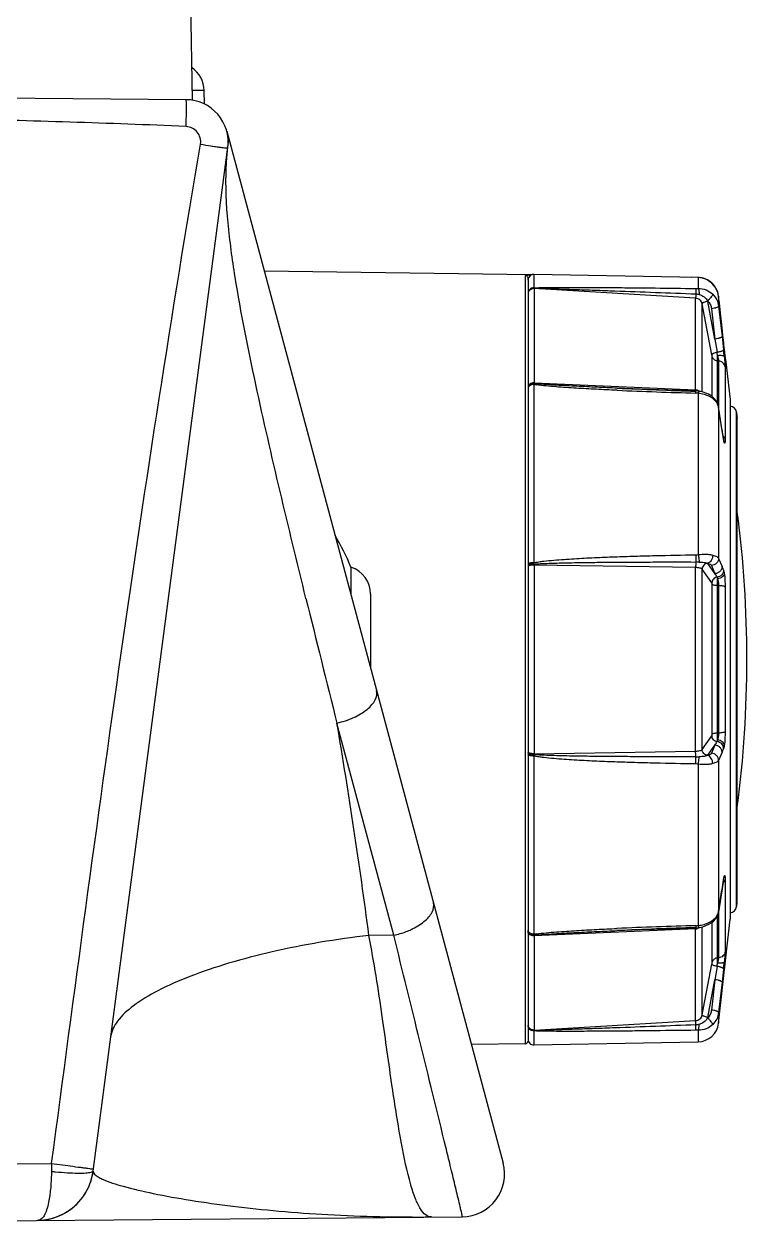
# Model space of a CAD drawing. Header units: millimetres. Extents: x -1538 to 3410, y -1646 to 2016.
# Drawn here: x 2015.2 to 2066.2, y -228.5 to -143.7 of the extents above; entities that cross this region are included whole.
import ezdxf

# ---------------------------------------------------------------- set-up
doc = ezdxf.new("R2010")
doc.units = ezdxf.units.MM
doc.header["$LTSCALE"] = 23.1
doc.layers.get('0').update_dxf_attribs({"linetype": 'CONTINUOUS'})

msp = doc.modelspace()

# ---------------------------------------------------------------- linework, layer by layer
at = {"linetype": 'Continuous'}
for p, q in [((2026.948, -142.163), (2027.069, -149.072)), ((2027.907, -148.375), (2027.07, -148.364)), ((2027.924, -149.333), (2027.907, -148.375)), ((2026.627, -149.015), (1961.134, -148.443)), ((2029.499, -151.238), (2048.975, -223.926)), ((2020.086, -224.486), (2029.653, -151.815)), ((2050.961, -161.366), (2032.138, -161.09)), ((2050.536, -161.399), (2050.537, -215.527)), ((2050.734, -161.599), (2050.734, -215.327)), ((2062.727, -161.544), (2051.142, -161.321)), ((2062.727, -161.543), (2051.142, -161.321)), ((2051.142, -161.321), (2051.142, -162.267)), ((2051.142, -161.321), (2051.142, -161.321)), ((2062.262, -161.532), (2061.687, -161.523)), ((2062.263, -161.534), (2062.262, -161.532)), ((2062.996, -161.573), (2062.727, -161.543)), ((2062.727, -161.544), (2062.727, -161.543)), ((2062.727, -161.544), (2062.727, -162.314)), ((2063.176, -161.637), (2062.989, -161.573)), ((2063.368, -161.705), (2062.996, -161.573)), ((2063.693, -161.931), (2063.368, -161.705)), ((2063.637, -161.891), (2063.379, -161.714)), ((2063.946, -162.236), (2063.693, -161.931)), ((2051.158, -162.301), (2051.159, -162.327)), ((2062.544, -163), (2051.159, -162.327)), ((2051.159, -162.327), (2051.159, -168.972)), ((2064.108, -162.597), (2063.946, -162.236)), ((2064.141, -162.729), (2064.108, -162.597)), ((2064.16, -162.852), (2064.141, -162.729)), ((2062.544, -169.464), (2062.544, -163)), ((2063.005, -169.598), (2063.005, -163.395)), ((2063.693, -166.979), (2063.005, -163.395)), ((2063.908, -165.877), (2063.399, -163.222)), ((2064.16, -162.852), (2064.16, -163.56)), ((2064.272, -163.865), (2064.16, -162.852)), ((2064.16, -163.56), (2064.405, -165.694)), ((2064.214, -163.342), (2064.224, -163.341)), ((2064.317, -164.268), (2064.224, -163.341)), ((2063.663, -163.743), (2063.908, -165.877)), ((2064.383, -164.864), (2064.272, -163.865)), ((2064.492, -165.849), (2064.383, -164.864)), ((2063.908, -165.877), (2064.055, -166.811)), ((2064.405, -165.694), (2064.513, -166.636)), ((2064.5, -165.922), (2064.492, -165.849)), ((2064.529, -166.181), (2064.5, -165.922)), ((2064.537, -166.253), (2064.529, -166.181)), ((2064.564, -166.494), (2064.537, -166.253)), ((2064.58, -166.625), (2064.564, -166.494)), ((2064.596, -166.767), (2064.58, -166.625)), ((2064.609, -166.876), (2064.596, -166.767)), ((2064.622, -166.992), (2064.609, -166.876)), ((2064.634, -167.096), (2064.622, -166.992)), ((2063.711, -169.928), (2063.711, -167.102)), ((2064.158, -167.42), (2064.08, -167.415)), ((2064.08, -170.401), (2064.08, -167.415)), ((2064.158, -167.42), (2064.158, -170.645)), ((2064.623, -167.846), (2064.623, -172.936)), ((2064.642, -167.16), (2064.634, -167.096)), ((2064.653, -167.253), (2064.642, -167.16)), ((2064.658, -167.299), (2064.653, -167.253)), ((2064.658, -167.299), (2064.974, -170.143)), ((2051.142, -169.076), (2051.142, -181.634)), ((2051.159, -168.972), (2062.544, -169.464)), ((2057.013, -169.487), (2056.963, -169.485)), ((2058.657, -169.404), (2057.019, -169.338)), ((2060.583, -169.472), (2058.657, -169.404)), ((2062.576, -169.533), (2060.583, -169.472)), ((2062.553, -169.684), (2062.558, -169.533)), ((2062.558, -169.533), (2062.558, -169.533)), ((2062.782, -169.551), (2062.783, -169.551)), ((2062.727, -169.699), (2062.727, -181.058)), ((2063.686, -169.906), (2063.685, -169.906)), ((2063.835, -170.031), (2063.685, -169.906)), ((2064.974, -170.143), (2064.974, -206.743)), ((2064.157, -170.637), (2064.128, -170.509)), ((2064.16, -170.676), (2064.157, -170.637)), ((2064.402, -172.2), (2064.157, -170.637)), ((2064.16, -170.676), (2064.16, -181.327)), ((2064.399, -172.2), (2064.16, -170.676)), ((2065.418, -171.032), (2065.457, -171.347)), ((2065.418, -205.854), (2065.418, -171.032)), ((2065.457, -171.347), (2065.464, -171.469)), ((2065.457, -205.54), (2065.457, -171.347)), ((2065.464, -205.418), (2065.464, -171.469)), ((2064.405, -172.239), (2064.399, -172.2)), ((2064.405, -172.239), (2064.402, -172.2)), ((2064.51, -172.886), (2064.402, -172.2)), ((2064.507, -172.887), (2064.405, -172.239)), ((2064.513, -172.926), (2064.507, -172.887)), ((2064.513, -172.926), (2064.51, -172.886)), ((2064.519, -172.936), (2064.51, -172.886)), ((2064.541, -173.046), (2064.541, -173.046)), ((2064.565, -173.17), (2064.541, -173.046)), ((2064.16, -181.327), (2064.405, -181.898)), ((2062.544, -181.979), (2051.159, -181.799)), ((2051.159, -181.799), (2051.159, -195.088)), ((2062.544, -194.908), (2062.544, -181.979)), ((2063.005, -194.797), (2063.005, -182.089)), ((2063.693, -183.05), (2063.005, -182.089)), ((2063.908, -182.397), (2063.399, -181.685)), ((2063.663, -181.825), (2063.908, -182.397)), ((2063.711, -193.717), (2063.711, -183.17)), ((2039.634, -183.843), (2039.634, -189.065)), ((2064.158, -183.249), (2064.08, -183.247)), ((2064.08, -193.64), (2064.08, -183.247)), ((2064.158, -183.249), (2064.158, -193.638)), ((2064.623, -183.354), (2064.623, -193.533)), ((2041.27, -207.88), (2037.264, -192.928)), ((2063.005, -194.797), (2063.693, -193.837)), ((2064.08, -193.64), (2064.158, -193.638)), ((2051.159, -195.088), (2062.544, -194.908)), ((2063.399, -195.202), (2063.908, -194.49)), ((2063.908, -194.49), (2063.663, -195.062)), ((2064.405, -194.988), (2064.16, -195.56)), ((2051.142, -195.253), (2051.142, -207.81)), ((2062.727, -195.829), (2062.727, -207.188)), ((2064.16, -195.56), (2064.16, -206.21)), ((2064.51, -204.001), (2064.157, -206.25)), ((2064.405, -204.648), (2064.507, -204)), ((2064.507, -204), (2064.513, -203.961)), ((2064.51, -204.001), (2064.521, -203.937)), ((2064.513, -203.961), (2064.51, -204.001)), ((2064.521, -203.937), (2064.533, -203.875)), ((2064.533, -203.875), (2064.538, -203.855)), ((2064.538, -203.855), (2064.541, -203.84)), ((2064.565, -203.717), (2064.541, -203.84)), ((2064.623, -203.951), (2064.623, -209.041)), ((2064.16, -206.21), (2064.399, -204.687)), ((2064.399, -204.687), (2064.405, -204.648)), ((2064.405, -204.648), (2064.402, -204.687)), ((2065.457, -205.54), (2065.418, -205.854)), ((2065.418, -205.854), (2065.457, -205.54)), ((2065.457, -205.54), (2065.464, -205.418)), ((2063.685, -206.981), (2063.827, -206.863)), ((2064.08, -209.471), (2064.08, -206.487)), ((2064.125, -206.388), (2064.157, -206.25)), ((2064.16, -206.21), (2064.157, -206.25)), ((2064.158, -206.242), (2064.158, -209.467)), ((2064.16, -214.076), (2064.974, -206.743)), ((2062.544, -207.423), (2051.159, -207.915)), ((2060.576, -207.415), (2062.558, -207.354)), ((2062.544, -213.887), (2062.544, -207.423)), ((2062.553, -207.203), (2062.558, -207.354)), ((2062.558, -207.354), (2062.558, -207.354)), ((2062.782, -207.335), (2062.783, -207.335)), ((2063.005, -213.492), (2063.005, -207.289)), ((2063.686, -206.981), (2063.685, -206.981)), ((2063.711, -209.785), (2063.711, -206.959)), ((2041.27, -207.88), (2039.516, -207.896)), ((2051.159, -207.915), (2051.159, -214.56)), ((2064.08, -209.471), (2064.158, -209.467)), ((2063.005, -213.492), (2063.693, -209.908)), ((2064.055, -210.075), (2063.908, -211.01)), ((2064.513, -210.251), (2064.405, -211.193)), ((2063.399, -213.665), (2063.908, -211.01)), ((2063.908, -211.01), (2063.663, -213.144)), ((2064.405, -211.193), (2064.16, -213.327)), ((2064.16, -213.327), (2064.16, -214.076)), ((2051.159, -214.56), (2062.544, -213.887)), ((2051.142, -214.62), (2051.142, -215.606)), ((2051.142, -215.606), (2062.727, -215.383)), ((2051.159, -214.56), (2051.158, -214.586)), ((2062.727, -214.573), (2062.727, -215.383)), ((2050.537, -215.527), (2046.74, -215.583)), ((1961.134, -224.444), (2017.157, -223.955)), ((2017.157, -223.955), (2018.287, -224.106)), ((1955.252, -228.495), (2046.104, -227.702))]:
    msp.add_line(p, q, dxfattribs=at)
for points in [[(2062.783, -169.551), (2062.733, -169.545), (2062.576, -169.533)], [(2063.686, -169.906), (2063.444, -169.759), (2063.067, -169.611), (2062.782, -169.551)], [(2064.128, -170.509), (2064.016, -170.258), (2063.835, -170.031)], [(2064.541, -173.047), (2064.542, -173.048), (2064.538, -173.035), (2064.53, -172.996), (2064.519, -172.936)], [(2063.827, -206.863), (2064.011, -206.638), (2064.125, -206.388)], [(2057.018, -207.549), (2058.654, -207.483), (2060.576, -207.415)], [(2062.558, -207.354), (2062.722, -207.343), (2062.783, -207.335)], [(2062.782, -207.335), (2063.059, -207.278), (2063.436, -207.131), (2063.686, -206.981)]]:
    msp.add_lwpolyline(points, dxfattribs=at)
for centre, radius, start, end in [((2025.907, -148.409), 2, 1, 55.7313), ((2026.601, -152.015), 3, 352.5, 89.5), ((2051.136, -161.721), 0.402, 162.74177, 179.93418), ((2051.13, -161.719), 0.396, 159.41526, 162.70874), ((2051.133, -161.721), 0.399, 152.95042, 159.40912), ((2051.134, -161.721), 0.4, 88.90705, 157.6473), ((2051.134, -161.721), 0.4, 138.28024, 152.924), ((2051.136, -161.723), 0.402, 130.58136, 138.2426), ((2051.135, -161.722), 0.401, 116.23773, 130.54715), ((2051.134, -161.722), 0.401, 109.08455, 116.21243), ((2051.135, -161.725), 0.404, 90.99036, 109.00729), ((2051.134, -161.717), 0.396, 88.90326, 90.94922), ((2062.233, -163.532), 2, 88.623, 89.16), ((2062.698, -163.02), 1.476, 77.01472, 88.86851), ((2062.7, -163.008), 1.464, 75.14709, 77.00651), ((2062.699, -163.012), 1.468, 67.86364, 75.13791), ((2062.698, -163.014), 1.47, 62.34297, 67.86443), ((2062.7, -163.009), 1.465, 61.36847, 62.33999), ((2062.695, -163.018), 1.475, 50.12136, 61.3517), ((2062.701, -163.011), 1.466, 47.69542, 50.11169), ((2062.693, -163.018), 1.477, 33.87741, 47.66619), ((2051.103, -162.711), 0.369, 170.97846, 179.96303), ((2051.112, -162.713), 0.377, 155.8915, 170.98408), ((2062.701, -163.012), 1.466, 33.10228, 33.85525), ((2062.697, -163.014), 1.471, 20.09189, 33.09985), ((2062.701, -163.013), 1.468, 17.92459, 20.08039), ((2062.69, -163.016), 1.479, 11.2198, 17.92031), ((2062.571, -163.38), 0.842, 10.85821, 12.99056), ((2062.236, -163.54), 1.998, 7.18272, 8.32547), ((2062.233, -163.532), 2, 5.71059, 7.87751), ((2062.244, -163.539), 1.99, 5.71748, 7.18299), ((2047.415, -168.868), 16.767, 6.21905, 7.04637), ((2027.786, -170.85), 36.968, 5.79961, 6.54631), ((2050.973, -169.373), 0.241, 149.53921, 153.20386), ((2052.193, -162.844), 6.321, 260.42527, 261.91243), ((2052.516, -155.188), 13.896, 264.39233, 265.05816), ((2073.097, 205.07), 374.903, 267.54115, 268.38851), ((2093.726, 686.689), 856.814, 267.544641, 267.915312), ((2062.514, -170.169), 0.705, 85.67699, 87.55783), ((2062.516, -170.154), 0.69, 76.82243, 85.72558), ((2063.427, -170.792), 0.742, 9.002, 11.91276), ((2064.922, -171.093), 0.5, 7, 83.86648), ((2066.433, -172.672), 1.935, 191.29801, 191.96409), ((1986.16, -188.443), 80, 352.52774, 7.47226), ((2019.838, -189.751), 20, 22.97845, 30.14845), ((2231.306, -184.209), 193.068, 179.32902, 179.89213), ((2037.634, -183.843), 2, 0, 72.02655), ((2041.048, -183.436), 10.254, 9.59235, 10.1235), ((2044.663, -181.805), 6.496, 0.05615, 0.68877), ((2062.41, -205.508), 23.925, 89.07548, 89.64729), ((2063.304, -181.753), 0.117, 35.6777, 40.80749), ((2031.515, -196.015), 35.792, 22.78566, 23.22882), ((2003.83, -217.695), 69.681, 30.19636, 30.4359), ((4007.936, 301.756), 2031.812, 193.836357, 194.091388), ((2003.829, -159.191), 69.682, 329.5641, 329.80364), ((2031.16, -180.721), 36.177, 336.77354, 337.21198), ((2041.183, -193.474), 10.117, 349.87256, 350.41091), ((2044.667, -195.082), 6.492, 359.31115, 359.94413), ((2062.39, -169.55), 25.754, 270.3734, 270.90459), ((2063.304, -195.133), 0.117, 319.19312, 324.32542), ((2066.984, -204.323), 2.496, 169.13491, 169.29316), ((2064.922, -205.793), 0.5, 276.13351, 353), ((2063.427, -206.094), 0.742, 348.08759, 350.998), ((2040.001, -202.03), 5.986, 282.24341, 291.02346), ((2050.973, -207.513), 0.241, 206.79615, 210.46088), ((2073.084, -581.575), 374.521, 91.61117, 92.4613), ((2093.726, -1063.586), 856.824, 92.084691, 92.455361), ((2062.514, -206.718), 0.705, 272.44218, 274.32724), ((2062.516, -206.733), 0.69, 274.27792, 283.23423), ((-2403.39, -1307.999), 4578.784, 13.709688, 13.902147), ((2052.205, -214.114), 6.393, 98.02827, 99.56938), ((2052.304, -219.49), 11.677, 95.37637, 95.63318), ((2052.658, -223.271), 15.474, 94.93259, 95.36733), ((2047.429, -208.02), 16.753, 352.95329, 353.78128), ((2028.209, -206.082), 36.543, 353.44934, 354.20474), ((2062.572, -213.507), 0.842, 347.00987, 349.14293), ((2051.102, -214.175), 0.368, 180.02924, 187.95395), ((2051.112, -214.174), 0.378, 187.96203, 204.10399), ((2062.699, -213.913), 1.47, 271.1, 353.66101), ((2050.534, -215.327), 0.2, 270.84, 360), ((2051.134, -215.206), 0.4, 180, 271.1), ((2016.12, -223.963), 4, 270.50067, 352.50041), ((2115.8, -226.662), 98.68, 178.4277, 178.75093), ((2016.121, -223.963), 4, 325.63324, 352.49955), ((1412.059, -378.017), 651.632, 13.509169, 13.627901), ((2046.077, -224.702), 3, 270.5, 15), ((2016.121, -223.963), 4, 299.1408, 323.85089), ((2016.121, -223.963), 4, 270.49445, 296.87306)]:
    msp.add_arc(centre, radius, start, end, dxfattribs=at)
for points, knots in [([(2026.627, -150.908), (2026.638, -150.667), (2026.651, -150.316), (2026.66, -149.871), (2026.663, -149.586), (2026.66, -149.358), (2026.658, -149.173), (2026.643, -149.088), (2026.64, -149.015), (2026.627, -149.015)], [0, 0, 0, 0, 0.381874, 0.554455, 0.7056, 0.82965, 0.922064, 0.979158, 1, 1, 1, 1]), ([(2026.627, -150.908), (2021.173, -150.663), (2010.259, -150.337), (1993.883, -150.115), (1977.506, -149.916), (1966.591, -149.639), (1961.134, -149.461)], [0, 0, 0, 0, 0.249999, 0.499999, 0.749999, 1, 1, 1, 1]), ([(2027.648, -152.15), (2027.697, -151.861), (2027.526, -151.208), (2026.921, -150.921), (2026.627, -150.908)], [0, 0, 0, 0, 0.499548, 1, 1, 1, 1]), ([(2017.157, -223.955), (2018.751, -211.965), (2021.943, -187.987), (2025.617, -164.074), (2027.648, -152.15)], [0, 0, 0, 0, 0.500004, 1, 1, 1, 1]), ([(2027.648, -152.15), (2027.893, -152.192), (2028.249, -152.251), (2028.702, -152.318), (2028.991, -152.36), (2029.223, -152.387), (2029.412, -152.413), (2029.498, -152.407), (2029.574, -152.419), (2029.575, -152.406)], [0, 0, 0, 0, 0.382832, 0.555554, 0.706695, 0.830645, 0.922895, 0.979754, 1, 1, 1, 1]), ([(2029.461, -153.804), (2029.466, -153.688), (2029.491, -153.222), (2029.529, -152.756), (2029.575, -152.406)], [0, 0, 0, 0, 0.246664, 1, 1, 1, 1]), ([(2035.081, -184.151), (2034.464, -181.64), (2033.244, -176.622), (2031.513, -169.089), (2030.24, -162.786), (2029.536, -157.687), (2029.405, -155.101), (2029.461, -153.804)], [0, 0, 0, 0, 0.250795, 0.500849, 0.749786, 0.874047, 1, 1, 1, 1]), ([(2050.734, -161.599), (2050.734, -161.573), (2050.724, -161.52), (2050.679, -161.454), (2050.613, -161.409), (2050.56, -161.4), (2050.534, -161.399)], [0, 0, 0, 0, 0.249805, 0.499701, 0.749754, 1, 1, 1, 1]), ([(2050.947, -161.375), (2050.884, -161.375), (2050.778, -161.375), (2050.657, -161.378), (2050.589, -161.383), (2050.561, -161.386), (2050.547, -161.39), (2050.541, -161.392), (2050.538, -161.396), (2050.536, -161.398), (2050.536, -161.399)], [0, 0, 0, 0, 0.448442, 0.768943, 0.875006, 0.944512, 0.966543, 0.981381, 0.990736, 1, 1, 1, 1]), ([(2050.734, -161.599), (2050.734, -161.597), (2050.747, -161.603), (2050.75, -161.606), (2050.756, -161.61)], [0, 0, 0, 0, 0.225689, 1, 1, 1, 1]), ([(2051.142, -162.267), (2051.089, -162.266), (2050.983, -162.284), (2050.848, -162.369), (2050.756, -162.498), (2050.734, -162.601), (2050.734, -162.652)], [0, 0, 0, 0, 0.25425, 0.506075, 0.754329, 1, 1, 1, 1]), ([(2051.158, -162.301), (2051.104, -162.298), (2050.996, -162.312), (2050.855, -162.388), (2050.758, -162.51), (2050.734, -162.61), (2050.734, -162.659)], [0, 0, 0, 0, 0.26235, 0.518065, 0.763084, 1, 1, 1, 1]), ([(2051.159, -162.327), (2051.079, -162.322), (2050.914, -162.36), (2050.799, -162.487), (2050.767, -162.559)], [0, 0, 0, 0, 0.50497, 1, 1, 1, 1]), ([(2051.142, -162.267), (2051.377, -162.257), (2051.849, -162.248), (2052.558, -162.241), (2053.27, -162.239), (2054.221, -162.239), (2055.41, -162.243), (2056.838, -162.253), (2058.266, -162.265), (2060.172, -162.285), (2061.601, -162.303), (2062.553, -162.315)], [0, 0, 0, 0, 0.061822, 0.124085, 0.186486, 0.248955, 0.374003, 0.499134, 0.624312, 0.749521, 1, 1, 1, 1]), ([(2051.142, -162.267), (2051.143, -162.269), (2051.15, -162.28), (2051.155, -162.292), (2051.158, -162.301)], [0, 0, 0, 0, 0.212298, 1, 1, 1, 1]), ([(2051.158, -162.301), (2051.395, -162.305), (2051.87, -162.316), (2052.819, -162.344), (2054.006, -162.382), (2055.431, -162.431), (2057.331, -162.5), (2059.707, -162.588), (2061.607, -162.661), (2062.558, -162.698)], [0, 0, 0, 0, 0.062343, 0.124786, 0.24975, 0.374758, 0.499787, 0.74988, 1, 1, 1, 1]), ([(2062.558, -162.698), (2062.554, -162.761), (2062.549, -162.862), (2062.544, -162.963), (2062.544, -163)], [0, 0, 0, 0, 0.630039, 1, 1, 1, 1]), ([(2062.553, -162.315), (2062.555, -162.333), (2062.557, -162.379), (2062.559, -162.506), (2062.558, -162.616), (2062.558, -162.698)], [0, 0, 0, 0, 0.137441, 0.362375, 1, 1, 1, 1]), ([(2062.727, -162.314), (2062.915, -162.313), (2063.294, -162.379), (2063.617, -162.591), (2063.75, -162.722)], [0, 0, 0, 0, 0.501193, 1, 1, 1, 1]), ([(2062.727, -162.314), (2062.732, -162.321), (2062.741, -162.34), (2062.757, -162.391), (2062.774, -162.475), (2062.789, -162.596), (2062.794, -162.686), (2062.796, -162.733)], [0, 0, 0, 0, 0.061529, 0.144897, 0.372096, 0.66558, 1, 1, 1, 1]), ([(2062.796, -162.733), (2062.921, -162.765), (2063.159, -162.88), (2063.331, -163.08), (2063.392, -163.191)], [0, 0, 0, 0, 0.502747, 1, 1, 1, 1]), ([(2063.75, -162.722), (2063.75, -162.733), (2063.743, -162.759), (2063.722, -162.802), (2063.689, -162.854), (2063.627, -162.941), (2063.528, -163.056), (2063.44, -163.146), (2063.392, -163.191)], [0, 0, 0, 0, 0.053272, 0.133079, 0.238522, 0.3662, 0.669996, 1, 1, 1, 1]), ([(2063.75, -162.722), (2063.862, -162.834), (2064.051, -163.094), (2064.142, -163.404), (2064.16, -163.56)], [0, 0, 0, 0, 0.50211, 1, 1, 1, 1]), ([(2063.005, -163.395), (2062.995, -163.343), (2062.957, -163.24), (2062.851, -163.113), (2062.708, -163.027), (2062.599, -163.003), (2062.544, -163)], [0, 0, 0, 0, 0.24665, 0.495462, 0.746809, 1, 1, 1, 1]), ([(2063.399, -163.222), (2063.348, -163.231), (2063.254, -163.252), (2063.145, -163.289), (2063.075, -163.323), (2063.038, -163.347), (2063.014, -163.37), (2063.005, -163.388), (2063.005, -163.395)], [0, 0, 0, 0, 0.347915, 0.65299, 0.776233, 0.875144, 0.94842, 1, 1, 1, 1]), ([(2063.392, -163.191), (2063.466, -163.264), (2063.591, -163.436), (2063.651, -163.64), (2063.663, -163.743)], [0, 0, 0, 0, 0.502236, 1, 1, 1, 1]), ([(2064.16, -163.56), (2064.16, -163.581), (2064.125, -163.614), (2064.073, -163.643), (2064.011, -163.669), (2063.936, -163.693), (2063.82, -163.721), (2063.727, -163.736), (2063.663, -163.743)], [0, 0, 0, 0, 0.119762, 0.217525, 0.340317, 0.485062, 0.647204, 1, 1, 1, 1]), ([(2064.405, -165.694), (2064.405, -165.716), (2064.371, -165.749), (2064.319, -165.778), (2064.256, -165.804), (2064.182, -165.827), (2064.065, -165.856), (2063.972, -165.87), (2063.908, -165.877)], [0, 0, 0, 0, 0.119733, 0.217486, 0.340275, 0.485024, 0.647175, 1, 1, 1, 1]), ([(2064.055, -166.811), (2064.008, -166.821), (2063.92, -166.843), (2063.82, -166.878), (2063.755, -166.911), (2063.718, -166.937), (2063.693, -166.962), (2063.693, -166.979)], [0, 0, 0, 0, 0.352545, 0.656612, 0.778739, 0.876838, 1, 1, 1, 1]), ([(2063.711, -167.102), (2063.711, -167.096), (2063.71, -167.08), (2063.704, -167.039), (2063.698, -167.004), (2063.693, -166.979)], [0, 0, 0, 0, 0.146084, 0.388321, 1, 1, 1, 1]), ([(2064.513, -166.636), (2064.513, -166.656), (2064.482, -166.686), (2064.435, -166.714), (2064.378, -166.738), (2064.31, -166.761), (2064.202, -166.789), (2064.115, -166.804), (2064.055, -166.811)], [0, 0, 0, 0, 0.119237, 0.21575, 0.337122, 0.480762, 0.642668, 1, 1, 1, 1]), ([(2064.08, -167.415), (2064.08, -167.398), (2064.081, -167.277), (2064.082, -167.155), (2064.083, -167.052)], [0, 0, 0, 0, 0.145569, 1, 1, 1, 1]), ([(2064.565, -167.115), (2064.563, -167.107), (2064.55, -167.091), (2064.518, -167.075), (2064.472, -167.061), (2064.386, -167.047), (2064.254, -167.041), (2064.143, -167.047), (2064.083, -167.052)], [0, 0, 0, 0, 0.047662, 0.116852, 0.212451, 0.333642, 0.640187, 1, 1, 1, 1]), ([(2064.083, -167.052), (2064.094, -167.092), (2064.112, -167.169), (2064.136, -167.273), (2064.151, -167.355), (2064.158, -167.402), (2064.158, -167.42)], [0, 0, 0, 0, 0.33387, 0.626169, 0.854549, 1, 1, 1, 1]), ([(2064.08, -167.415), (2064.036, -167.413), (2063.949, -167.393), (2063.835, -167.326), (2063.751, -167.225), (2063.719, -167.144), (2063.711, -167.102)], [0, 0, 0, 0, 0.253909, 0.505888, 0.75456, 1, 1, 1, 1]), ([(2064.623, -167.846), (2064.617, -167.791), (2064.583, -167.681), (2064.478, -167.544), (2064.33, -167.45), (2064.216, -167.424), (2064.158, -167.42)], [0, 0, 0, 0, 0.24551, 0.493835, 0.74565, 1, 1, 1, 1]), ([(2064.565, -167.115), (2064.573, -167.196), (2064.588, -167.349), (2064.607, -167.558), (2064.619, -167.72), (2064.623, -167.811), (2064.623, -167.846)], [0, 0, 0, 0, 0.33603, 0.6277, 0.854454, 1, 1, 1, 1]), ([(2051.159, -168.972), (2051.105, -168.969), (2051, -168.98), (2050.861, -169.038), (2050.761, -169.134), (2050.734, -169.218), (2050.734, -169.258)], [0, 0, 0, 0, 0.286048, 0.553714, 0.789846, 1, 1, 1, 1]), ([(2050.758, -169.265), (2050.754, -169.272), (2050.741, -169.303), (2050.734, -169.337), (2050.734, -169.362)], [0, 0, 0, 0, 0.257346, 1, 1, 1, 1]), ([(2051.158, -169.017), (2051.07, -169.013), (2050.934, -169.043), (2050.802, -169.152), (2050.761, -169.224), (2050.748, -169.262)], [0, 0, 0, 0, 0.522065, 0.768103, 1, 1, 1, 1]), ([(2051.142, -169.076), (2051.065, -169.075), (2050.92, -169.101), (2050.799, -169.194), (2050.765, -169.251)], [0, 0, 0, 0, 0.538021, 1, 1, 1, 1]), ([(2051.158, -169.017), (2051.157, -169.022), (2051.151, -169.041), (2051.146, -169.061), (2051.142, -169.076)], [0, 0, 0, 0, 0.228411, 1, 1, 1, 1]), ([(2051.159, -168.972), (2051.159, -168.976), (2051.159, -168.991), (2051.158, -169.006), (2051.158, -169.017)], [0, 0, 0, 0, 0.270921, 1, 1, 1, 1]), ([(2056.963, -169.485), (2056.49, -169.464), (2055.545, -169.42), (2054.364, -169.356), (2053.42, -169.296), (2052.712, -169.245), (2052.007, -169.185), (2051.537, -169.135), (2051.304, -169.102)], [0, 0, 0, 0, 0.250225, 0.500401, 0.625455, 0.750462, 0.875373, 1, 1, 1, 1]), ([(2057.019, -169.338), (2056.543, -169.317), (2055.593, -169.275), (2054.168, -169.207), (2052.98, -169.144), (2052.03, -169.086), (2051.556, -169.053), (2051.319, -169.032)], [0, 0, 0, 0, 0.249988, 0.499988, 0.75, 0.875009, 1, 1, 1, 1]), ([(2062.546, -169.536), (2062.545, -169.531), (2062.545, -169.507), (2062.544, -169.483), (2062.544, -169.464)], [0, 0, 0, 0, 0.208816, 1, 1, 1, 1]), ([(2062.673, -169.482), (2062.692, -169.486), (2062.761, -169.505), (2062.827, -169.537), (2062.87, -169.568)], [0, 0, 0, 0, 0.261802, 1, 1, 1, 1]), ([(2062.727, -169.699), (2062.732, -169.678), (2062.741, -169.641), (2062.756, -169.594), (2062.766, -169.566), (2062.778, -169.551), (2062.782, -169.551)], [0, 0, 0, 0, 0.406204, 0.71408, 0.910526, 1, 1, 1, 1]), ([(2063.513, -169.926), (2063.393, -169.865), (2063.136, -169.766), (2062.866, -169.712), (2062.727, -169.699)], [0, 0, 0, 0, 0.491765, 1, 1, 1, 1]), ([(2063.75, -170.068), (2063.732, -170.055), (2063.656, -170.003), (2063.576, -169.957), (2063.513, -169.926)], [0, 0, 0, 0, 0.24226, 1, 1, 1, 1]), ([(2063.75, -170.068), (2063.75, -170.036), (2063.744, -169.974), (2063.708, -169.922), (2063.686, -169.906)], [0, 0, 0, 0, 0.548981, 1, 1, 1, 1]), ([(2064.088, -170.454), (2064.071, -170.417), (2063.984, -170.268), (2063.856, -170.145), (2063.75, -170.068)], [0, 0, 0, 0, 0.236697, 1, 1, 1, 1]), ([(2064.153, -170.639), (2064.15, -170.624), (2064.134, -170.56), (2064.11, -170.498), (2064.088, -170.454)], [0, 0, 0, 0, 0.246426, 1, 1, 1, 1]), ([(2064.575, -172.815), (2064.569, -172.807), (2064.544, -172.774), (2064.513, -172.745), (2064.488, -172.726)], [0, 0, 0, 0, 0.241338, 1, 1, 1, 1]), ([(2064.535, -173.051), (2064.534, -173.042), (2064.525, -173), (2064.518, -172.958), (2064.513, -172.926)], [0, 0, 0, 0, 0.227191, 1, 1, 1, 1]), ([(2064.623, -172.936), (2064.622, -172.925), (2064.613, -172.883), (2064.593, -172.843), (2064.575, -172.815)], [0, 0, 0, 0, 0.243246, 1, 1, 1, 1]), ([(2064.623, -172.936), (2064.623, -172.95), (2064.623, -173.002), (2064.622, -173.054), (2064.619, -173.09)], [0, 0, 0, 0, 0.282666, 1, 1, 1, 1]), ([(2064.565, -173.17), (2064.563, -173.164), (2064.553, -173.132), (2064.545, -173.099), (2064.54, -173.073)], [0, 0, 0, 0, 0.19993, 1, 1, 1, 1]), ([(2064.619, -173.09), (2064.619, -173.105), (2064.616, -173.131), (2064.612, -173.165), (2064.607, -173.19), (2064.602, -173.205), (2064.592, -173.215), (2064.581, -173.206), (2064.573, -173.191), (2064.568, -173.178), (2064.565, -173.17)], [0, 0, 0, 0, 0.240649, 0.431514, 0.571846, 0.66278, 0.713354, 0.765468, 0.858585, 1, 1, 1, 1]), ([(2051.142, -181.634), (2051.258, -181.609), (2051.493, -181.57), (2051.965, -181.51), (2052.558, -181.452), (2053.27, -181.396), (2053.983, -181.35), (2054.696, -181.31), (2055.648, -181.263), (2056.838, -181.215), (2058.266, -181.168), (2060.171, -181.117), (2061.601, -181.089), (2062.553, -181.074)], [0, 0, 0, 0, 0.0312, 0.062422, 0.12489, 0.187375, 0.249868, 0.312367, 0.374869, 0.499883, 0.624905, 0.749932, 1, 1, 1, 1]), ([(2062.553, -181.074), (2062.554, -181.12), (2062.558, -181.29), (2062.559, -181.46), (2062.558, -181.584)], [0, 0, 0, 0, 0.270756, 1, 1, 1, 1]), ([(2062.727, -181.058), (2062.911, -181.04), (2063.18, -181.022), (2063.522, -181.048), (2063.678, -181.078), (2063.75, -181.097)], [0, 0, 0, 0, 0.538914, 0.782908, 1, 1, 1, 1]), ([(2062.727, -181.058), (2062.743, -181.155), (2062.77, -181.33), (2062.791, -181.507), (2062.796, -181.586)], [0, 0, 0, 0, 0.551648, 1, 1, 1, 1]), ([(2063.75, -181.097), (2063.75, -181.162), (2063.732, -181.293), (2063.64, -181.513), (2063.498, -181.65), (2063.392, -181.677)], [0, 0, 0, 0, 0.271579, 0.542228, 1, 1, 1, 1]), ([(2064.16, -181.327), (2064.16, -181.39), (2064.134, -181.519), (2064.023, -181.682), (2063.858, -181.794), (2063.728, -181.823), (2063.663, -181.825)], [0, 0, 0, 0, 0.245733, 0.495338, 0.74766, 1, 1, 1, 1]), ([(2063.75, -181.097), (2063.802, -181.111), (2063.897, -181.141), (2064.02, -181.195), (2064.109, -181.253), (2064.15, -181.302), (2064.16, -181.327)], [0, 0, 0, 0, 0.33885, 0.618181, 0.836151, 1, 1, 1, 1]), ([(2051.142, -181.634), (2051.09, -181.633), (2051.014, -181.637), (2050.918, -181.649), (2050.857, -181.661), (2050.806, -181.676), (2050.764, -181.693), (2050.734, -181.717), (2050.734, -181.734)], [0, 0, 0, 0, 0.358163, 0.52186, 0.667138, 0.789324, 0.88536, 1, 1, 1, 1]), ([(2050.735, -181.752), (2050.735, -181.752), (2050.734, -181.752), (2050.734, -181.753), (2050.734, -181.753)], [0, 0, 0, 0, 0.552987, 1, 1, 1, 1]), ([(2051.159, -181.799), (2051.105, -181.798), (2051.027, -181.801), (2050.927, -181.812), (2050.864, -181.824), (2050.81, -181.839), (2050.766, -181.856), (2050.734, -181.88), (2050.734, -181.897)], [0, 0, 0, 0, 0.356755, 0.521063, 0.667301, 0.790409, 0.886958, 1, 1, 1, 1]), ([(2051.158, -181.727), (2051.107, -181.727), (2051.032, -181.728), (2050.936, -181.731), (2050.873, -181.733), (2050.821, -181.737), (2050.78, -181.741), (2050.753, -181.746), (2050.739, -181.748), (2050.735, -181.752)], [0, 0, 0, 0, 0.362062, 0.529247, 0.678381, 0.80398, 0.901574, 0.967408, 1, 1, 1, 1]), ([(2051.158, -181.727), (2051.276, -181.717), (2051.513, -181.702), (2051.988, -181.68), (2052.581, -181.66), (2053.293, -181.642), (2054.243, -181.623), (2055.431, -181.607), (2056.856, -181.594), (2058.281, -181.587), (2060.182, -181.581), (2061.607, -181.582), (2062.558, -181.584)], [0, 0, 0, 0, 0.031226, 0.062461, 0.124943, 0.187433, 0.249928, 0.374926, 0.499932, 0.624944, 0.749959, 1, 1, 1, 1]), ([(2062.558, -181.584), (2062.553, -181.644), (2062.547, -181.776), (2062.544, -181.908), (2062.544, -181.979)], [0, 0, 0, 0, 0.457649, 1, 1, 1, 1]), ([(2063.005, -182.089), (2063, -182.081), (2062.982, -182.065), (2062.929, -182.036), (2062.835, -182.008), (2062.699, -181.986), (2062.598, -181.98), (2062.544, -181.979)], [0, 0, 0, 0, 0.063437, 0.146592, 0.373065, 0.666642, 1, 1, 1, 1]), ([(2062.796, -181.586), (2062.912, -181.588), (2063.076, -181.596), (2063.275, -181.633), (2063.357, -181.66), (2063.392, -181.677)], [0, 0, 0, 0, 0.573795, 0.808347, 1, 1, 1, 1]), ([(2063.399, -181.685), (2063.347, -181.688), (2063.244, -181.713), (2063.114, -181.804), (2063.027, -181.936), (2063.006, -182.039), (2063.005, -182.089)], [0, 0, 0, 0, 0.250545, 0.502982, 0.753688, 1, 1, 1, 1]), ([(2063.392, -181.677), (2063.455, -181.694), (2063.54, -181.721), (2063.629, -181.778), (2063.656, -181.809), (2063.663, -181.825)], [0, 0, 0, 0, 0.61973, 0.837524, 1, 1, 1, 1]), ([(2064.405, -181.898), (2064.405, -181.962), (2064.379, -182.091), (2064.268, -182.254), (2064.104, -182.366), (2063.973, -182.395), (2063.908, -182.397)], [0, 0, 0, 0, 0.245733, 0.495336, 0.747659, 1, 1, 1, 1]), ([(2064.513, -182.153), (2064.513, -182.213), (2064.49, -182.336), (2064.389, -182.493), (2064.238, -182.606), (2064.117, -182.642), (2064.055, -182.648)], [0, 0, 0, 0, 0.245545, 0.49491, 0.747198, 1, 1, 1, 1]), ([(2064.513, -182.153), (2064.526, -182.183), (2064.545, -182.261), (2064.558, -182.34), (2064.565, -182.388)], [0, 0, 0, 0, 0.396549, 1, 1, 1, 1]), ([(2064.055, -182.648), (2064.007, -182.654), (2063.91, -182.685), (2063.792, -182.777), (2063.712, -182.904), (2063.693, -183.001), (2063.693, -183.05)], [0, 0, 0, 0, 0.251076, 0.50345, 0.753852, 1, 1, 1, 1]), ([(2063.711, -183.17), (2063.711, -183.145), (2063.709, -183.11), (2063.701, -183.07), (2063.697, -183.054), (2063.693, -183.05)], [0, 0, 0, 0, 0.615864, 0.852549, 1, 1, 1, 1]), ([(2064.08, -183.247), (2064.037, -183.247), (2063.956, -183.242), (2063.848, -183.227), (2063.773, -183.208), (2063.731, -183.187), (2063.716, -183.176), (2063.711, -183.17)], [0, 0, 0, 0, 0.336259, 0.63221, 0.858235, 0.939766, 1, 1, 1, 1]), ([(2064.055, -182.648), (2064.062, -182.663), (2064.072, -182.702), (2064.079, -182.742), (2064.083, -182.766)], [0, 0, 0, 0, 0.397243, 1, 1, 1, 1]), ([(2064.08, -183.247), (2064.08, -183.204), (2064.08, -183.043), (2064.081, -182.883), (2064.083, -182.766)], [0, 0, 0, 0, 0.27066, 1, 1, 1, 1]), ([(2064.565, -182.388), (2064.562, -182.435), (2064.528, -182.533), (2064.417, -182.65), (2064.263, -182.734), (2064.144, -182.76), (2064.083, -182.766)], [0, 0, 0, 0, 0.213683, 0.453562, 0.719746, 1, 1, 1, 1]), ([(2064.083, -182.766), (2064.109, -182.837), (2064.145, -182.997), (2064.158, -183.161), (2064.158, -183.249)], [0, 0, 0, 0, 0.460891, 1, 1, 1, 1]), ([(2064.565, -182.388), (2064.586, -182.535), (2064.613, -182.857), (2064.623, -183.18), (2064.623, -183.354)], [0, 0, 0, 0, 0.460261, 1, 1, 1, 1]), ([(2064.623, -183.354), (2064.62, -183.346), (2064.604, -183.33), (2064.554, -183.302), (2064.459, -183.276), (2064.32, -183.255), (2064.214, -183.249), (2064.158, -183.249)], [0, 0, 0, 0, 0.054431, 0.130637, 0.352621, 0.653047, 1, 1, 1, 1]), ([(2037.264, -192.928), (2037.666, -192.84), (2038.417, -192.596), (2039.244, -192.121), (2039.731, -191.657), (2040.031, -191.24), (2040.113, -190.853), (2040.057, -190.642)], [0, 0, 0, 0, 0.317198, 0.603764, 0.72588, 0.831489, 1, 1, 1, 1]), ([(2063.693, -193.837), (2063.697, -193.832), (2063.701, -193.817), (2063.709, -193.777), (2063.711, -193.742), (2063.711, -193.717)], [0, 0, 0, 0, 0.147451, 0.384136, 1, 1, 1, 1]), ([(2064.055, -194.239), (2064.007, -194.232), (2063.91, -194.202), (2063.792, -194.11), (2063.712, -193.983), (2063.693, -193.885), (2063.693, -193.837)], [0, 0, 0, 0, 0.251079, 0.503452, 0.753852, 1, 1, 1, 1]), ([(2064.08, -193.64), (2064.037, -193.64), (2063.956, -193.644), (2063.848, -193.66), (2063.773, -193.679), (2063.731, -193.7), (2063.716, -193.711), (2063.711, -193.717)], [0, 0, 0, 0, 0.336259, 0.632209, 0.858234, 0.939766, 1, 1, 1, 1]), ([(2064.083, -194.121), (2064.079, -194.145), (2064.072, -194.185), (2064.062, -194.224), (2064.055, -194.239)], [0, 0, 0, 0, 0.602717, 1, 1, 1, 1]), ([(2064.083, -194.121), (2064.083, -194.087), (2064.081, -193.927), (2064.08, -193.766), (2064.08, -193.64)], [0, 0, 0, 0, 0.211568, 1, 1, 1, 1]), ([(2064.158, -193.638), (2064.158, -193.726), (2064.145, -193.89), (2064.109, -194.05), (2064.083, -194.121)], [0, 0, 0, 0, 0.539109, 1, 1, 1, 1]), ([(2064.565, -194.499), (2064.562, -194.452), (2064.528, -194.354), (2064.417, -194.237), (2064.263, -194.153), (2064.144, -194.126), (2064.083, -194.121)], [0, 0, 0, 0, 0.213674, 0.453552, 0.71974, 1, 1, 1, 1]), ([(2064.623, -193.533), (2064.62, -193.541), (2064.604, -193.557), (2064.554, -193.585), (2064.459, -193.611), (2064.32, -193.632), (2064.214, -193.637), (2064.158, -193.638)], [0, 0, 0, 0, 0.054431, 0.130637, 0.352621, 0.653047, 1, 1, 1, 1]), ([(2064.623, -193.533), (2064.623, -193.707), (2064.613, -194.03), (2064.586, -194.352), (2064.565, -194.499)], [0, 0, 0, 0, 0.53974, 1, 1, 1, 1]), ([(2051.159, -195.088), (2051.105, -195.089), (2051.027, -195.086), (2050.927, -195.075), (2050.864, -195.063), (2050.81, -195.048), (2050.766, -195.031), (2050.734, -195.007), (2050.734, -194.99)], [0, 0, 0, 0, 0.356755, 0.521063, 0.667301, 0.790409, 0.886958, 1, 1, 1, 1]), ([(2062.544, -194.908), (2062.598, -194.907), (2062.699, -194.901), (2062.835, -194.879), (2062.929, -194.851), (2062.982, -194.822), (2063, -194.806), (2063.005, -194.797)], [0, 0, 0, 0, 0.33335, 0.626929, 0.853404, 0.936561, 1, 1, 1, 1]), ([(2062.558, -195.303), (2062.553, -195.243), (2062.547, -195.111), (2062.544, -194.979), (2062.544, -194.908)], [0, 0, 0, 0, 0.45764, 1, 1, 1, 1]), ([(2063.399, -195.202), (2063.347, -195.199), (2063.244, -195.174), (2063.114, -195.083), (2063.027, -194.951), (2063.006, -194.848), (2063.005, -194.797)], [0, 0, 0, 0, 0.250545, 0.502982, 0.753688, 1, 1, 1, 1]), ([(2064.405, -194.988), (2064.405, -194.925), (2064.379, -194.796), (2064.268, -194.633), (2064.104, -194.521), (2063.973, -194.492), (2063.908, -194.49)], [0, 0, 0, 0, 0.245733, 0.495336, 0.747659, 1, 1, 1, 1]), ([(2064.513, -194.734), (2064.513, -194.674), (2064.49, -194.551), (2064.389, -194.394), (2064.238, -194.281), (2064.117, -194.245), (2064.055, -194.239)], [0, 0, 0, 0, 0.245539, 0.494903, 0.747193, 1, 1, 1, 1]), ([(2064.565, -194.499), (2064.558, -194.547), (2064.545, -194.626), (2064.526, -194.704), (2064.513, -194.734)], [0, 0, 0, 0, 0.603443, 1, 1, 1, 1]), ([(2050.735, -195.135), (2050.735, -195.135), (2050.734, -195.135), (2050.734, -195.134), (2050.734, -195.134)], [0, 0, 0, 0, 0.553054, 1, 1, 1, 1]), ([(2051.142, -195.253), (2051.09, -195.253), (2051.014, -195.25), (2050.918, -195.238), (2050.857, -195.226), (2050.806, -195.211), (2050.764, -195.193), (2050.734, -195.17), (2050.734, -195.153)], [0, 0, 0, 0, 0.358163, 0.52186, 0.667138, 0.789324, 0.88536, 1, 1, 1, 1]), ([(2051.158, -195.16), (2051.107, -195.16), (2051.032, -195.159), (2050.936, -195.156), (2050.873, -195.154), (2050.821, -195.15), (2050.78, -195.146), (2050.753, -195.141), (2050.739, -195.138), (2050.735, -195.135)], [0, 0, 0, 0, 0.36205, 0.52923, 0.678362, 0.803962, 0.90156, 0.967399, 1, 1, 1, 1]), ([(2062.553, -195.813), (2061.601, -195.798), (2060.171, -195.77), (2058.266, -195.719), (2056.838, -195.672), (2055.648, -195.623), (2054.696, -195.577), (2053.983, -195.537), (2053.27, -195.491), (2052.558, -195.435), (2051.965, -195.377), (2051.493, -195.316), (2051.258, -195.278), (2051.142, -195.253)], [0, 0, 0, 0, 0.250068, 0.375095, 0.500117, 0.625131, 0.687633, 0.750132, 0.812626, 0.87511, 0.937578, 0.9688, 1, 1, 1, 1]), ([(2062.558, -195.303), (2061.607, -195.305), (2060.182, -195.306), (2058.281, -195.3), (2056.856, -195.292), (2055.431, -195.28), (2054.243, -195.263), (2053.293, -195.245), (2052.581, -195.227), (2051.988, -195.207), (2051.513, -195.184), (2051.276, -195.169), (2051.158, -195.16)], [0, 0, 0, 0, 0.250041, 0.375056, 0.500068, 0.625074, 0.750072, 0.812567, 0.875057, 0.937539, 0.968774, 1, 1, 1, 1]), ([(2062.553, -195.813), (2062.554, -195.767), (2062.558, -195.597), (2062.559, -195.427), (2062.558, -195.303)], [0, 0, 0, 0, 0.270742, 1, 1, 1, 1]), ([(2062.727, -195.829), (2062.743, -195.732), (2062.77, -195.556), (2062.791, -195.38), (2062.796, -195.301)], [0, 0, 0, 0, 0.551648, 1, 1, 1, 1]), ([(2063.75, -195.79), (2063.678, -195.809), (2063.522, -195.839), (2063.18, -195.864), (2062.911, -195.847), (2062.727, -195.829)], [0, 0, 0, 0, 0.217095, 0.461089, 1, 1, 1, 1]), ([(2063.392, -195.21), (2063.357, -195.227), (2063.275, -195.254), (2063.076, -195.291), (2062.912, -195.299), (2062.796, -195.301)], [0, 0, 0, 0, 0.19162, 0.426193, 1, 1, 1, 1]), ([(2063.663, -195.062), (2063.656, -195.078), (2063.629, -195.109), (2063.54, -195.166), (2063.455, -195.193), (2063.392, -195.21)], [0, 0, 0, 0, 0.162476, 0.38027, 1, 1, 1, 1]), ([(2063.75, -195.79), (2063.75, -195.725), (2063.732, -195.594), (2063.64, -195.374), (2063.498, -195.237), (2063.392, -195.21)], [0, 0, 0, 0, 0.271582, 0.542231, 1, 1, 1, 1]), ([(2064.16, -195.56), (2064.16, -195.497), (2064.134, -195.368), (2064.023, -195.205), (2063.858, -195.093), (2063.728, -195.064), (2063.663, -195.062)], [0, 0, 0, 0, 0.245733, 0.495338, 0.747659, 1, 1, 1, 1]), ([(2064.16, -195.56), (2064.15, -195.585), (2064.109, -195.633), (2064.02, -195.692), (2063.897, -195.746), (2063.802, -195.775), (2063.75, -195.79)], [0, 0, 0, 0, 0.163849, 0.381819, 0.66115, 1, 1, 1, 1]), ([(2064.575, -204.072), (2064.569, -204.08), (2064.544, -204.113), (2064.513, -204.142), (2064.488, -204.161)], [0, 0, 0, 0, 0.241338, 1, 1, 1, 1]), ([(2064.513, -203.961), (2064.515, -203.952), (2064.52, -203.918), (2064.526, -203.884), (2064.531, -203.86)], [0, 0, 0, 0, 0.266887, 1, 1, 1, 1]), ([(2064.532, -203.853), (2064.533, -203.846), (2064.538, -203.82), (2064.544, -203.794), (2064.548, -203.776)], [0, 0, 0, 0, 0.273426, 1, 1, 1, 1]), ([(2064.548, -203.776), (2064.55, -203.77), (2064.555, -203.75), (2064.56, -203.731), (2064.565, -203.717)], [0, 0, 0, 0, 0.286791, 1, 1, 1, 1]), ([(2064.565, -203.717), (2064.568, -203.709), (2064.573, -203.695), (2064.581, -203.681), (2064.592, -203.672), (2064.602, -203.681), (2064.607, -203.697), (2064.612, -203.722), (2064.616, -203.756), (2064.619, -203.782), (2064.619, -203.796)], [0, 0, 0, 0, 0.141611, 0.234874, 0.287095, 0.337638, 0.428465, 0.568676, 0.75943, 1, 1, 1, 1]), ([(2064.623, -203.951), (2064.622, -203.962), (2064.613, -204.004), (2064.593, -204.044), (2064.575, -204.072)], [0, 0, 0, 0, 0.243246, 1, 1, 1, 1]), ([(2064.619, -203.796), (2064.62, -203.807), (2064.623, -203.859), (2064.623, -203.911), (2064.623, -203.951)], [0, 0, 0, 0, 0.215966, 1, 1, 1, 1]), ([(2043.399, -206.916), (2043.522, -206.816), (2043.738, -206.61), (2044.038, -206.193), (2044.12, -205.806), (2044.063, -205.594)], [0, 0, 0, 0, 0.308189, 0.574721, 1, 1, 1, 1]), ([(2042.148, -207.618), (2042.268, -207.572), (2042.709, -207.385), (2043.127, -207.138), (2043.399, -206.916)], [0, 0, 0, 0, 0.267259, 1, 1, 1, 1]), ([(2063.513, -206.961), (2063.535, -206.95), (2063.616, -206.907), (2063.694, -206.858), (2063.75, -206.818)], [0, 0, 0, 0, 0.25746, 1, 1, 1, 1]), ([(2063.75, -206.818), (2063.75, -206.851), (2063.744, -206.912), (2063.707, -206.965), (2063.686, -206.981)], [0, 0, 0, 0, 0.548993, 1, 1, 1, 1]), ([(2063.75, -206.818), (2063.787, -206.792), (2063.921, -206.684), (2064.033, -206.546), (2064.088, -206.433)], [0, 0, 0, 0, 0.265727, 1, 1, 1, 1]), ([(2064.088, -206.433), (2064.096, -206.418), (2064.123, -206.358), (2064.143, -206.295), (2064.153, -206.247)], [0, 0, 0, 0, 0.254382, 1, 1, 1, 1]), ([(2050.758, -207.622), (2050.754, -207.614), (2050.741, -207.584), (2050.734, -207.55), (2050.734, -207.525)], [0, 0, 0, 0, 0.257346, 1, 1, 1, 1]), ([(2051.159, -207.915), (2051.105, -207.918), (2051, -207.907), (2050.861, -207.849), (2050.761, -207.753), (2050.734, -207.668), (2050.734, -207.629)], [0, 0, 0, 0, 0.286048, 0.553714, 0.789846, 1, 1, 1, 1]), ([(2051.158, -207.87), (2051.07, -207.874), (2050.934, -207.844), (2050.802, -207.734), (2050.761, -207.662), (2050.748, -207.625)], [0, 0, 0, 0, 0.522066, 0.768103, 1, 1, 1, 1]), ([(2051.142, -207.81), (2051.065, -207.811), (2050.92, -207.786), (2050.799, -207.693), (2050.765, -207.636)], [0, 0, 0, 0, 0.538021, 1, 1, 1, 1]), ([(2051.312, -207.784), (2051.546, -207.751), (2052.018, -207.701), (2052.728, -207.64), (2053.439, -207.589), (2054.388, -207.529), (2055.575, -207.465), (2056.525, -207.421), (2057, -207.4)], [0, 0, 0, 0, 0.124632, 0.249545, 0.374551, 0.499604, 0.749778, 1, 1, 1, 1]), ([(2051.327, -207.854), (2051.564, -207.834), (2052.038, -207.8), (2052.986, -207.742), (2054.172, -207.68), (2055.595, -207.612), (2056.544, -207.569), (2057.018, -207.549)], [0, 0, 0, 0, 0.124992, 0.25, 0.500013, 0.750012, 1, 1, 1, 1]), ([(2062.546, -207.351), (2062.545, -207.356), (2062.545, -207.38), (2062.544, -207.404), (2062.544, -207.423)], [0, 0, 0, 0, 0.208785, 1, 1, 1, 1]), ([(2062.87, -207.319), (2062.856, -207.329), (2062.795, -207.367), (2062.727, -207.392), (2062.674, -207.405)], [0, 0, 0, 0, 0.23837, 1, 1, 1, 1]), ([(2062.727, -207.188), (2062.866, -207.175), (2063.136, -207.121), (2063.393, -207.022), (2063.513, -206.961)], [0, 0, 0, 0, 0.508243, 1, 1, 1, 1]), ([(2062.727, -207.188), (2062.732, -207.209), (2062.741, -207.245), (2062.756, -207.293), (2062.766, -207.32), (2062.778, -207.336), (2062.782, -207.335)], [0, 0, 0, 0, 0.406101, 0.713942, 0.910432, 1, 1, 1, 1]), ([(2039.516, -207.896), (2037.228, -208.155), (2033.898, -208.705), (2029.709, -209.791), (2027.004, -210.699), (2024.747, -211.684), (2023.01, -212.721), (2021.825, -213.765), (2021.387, -214.599), (2021.338, -214.977)], [0, 0, 0, 0, 0.342551, 0.500836, 0.64359, 0.766529, 0.866697, 0.943329, 1, 1, 1, 1]), ([(2042.469, -225.449), (2042.194, -224.493), (2041.726, -222.194), (2041.098, -218.24), (2040.439, -213.343), (2039.886, -209.79), (2039.516, -207.896)], [0, 0, 0, 0, 0.167545, 0.394533, 0.674764, 1, 1, 1, 1]), ([(2051.142, -207.81), (2051.143, -207.816), (2051.148, -207.836), (2051.154, -207.855), (2051.158, -207.87)], [0, 0, 0, 0, 0.271009, 1, 1, 1, 1]), ([(2051.158, -207.87), (2051.158, -207.873), (2051.159, -207.888), (2051.159, -207.904), (2051.159, -207.915)], [0, 0, 0, 0, 0.228514, 1, 1, 1, 1]), ([(2064.158, -209.467), (2064.158, -209.485), (2064.151, -209.532), (2064.136, -209.614), (2064.112, -209.718), (2064.094, -209.794), (2064.083, -209.835)], [0, 0, 0, 0, 0.14545, 0.373829, 0.666129, 1, 1, 1, 1]), ([(2064.623, -209.041), (2064.617, -209.096), (2064.583, -209.206), (2064.478, -209.343), (2064.33, -209.437), (2064.216, -209.463), (2064.158, -209.467)], [0, 0, 0, 0, 0.24551, 0.493835, 0.74565, 1, 1, 1, 1]), ([(2064.623, -209.041), (2064.623, -209.076), (2064.619, -209.167), (2064.607, -209.329), (2064.588, -209.538), (2064.573, -209.69), (2064.565, -209.772)], [0, 0, 0, 0, 0.14555, 0.372294, 0.663965, 1, 1, 1, 1]), ([(2063.693, -209.908), (2063.698, -209.883), (2063.704, -209.848), (2063.71, -209.807), (2063.711, -209.791), (2063.711, -209.785)], [0, 0, 0, 0, 0.611679, 0.853916, 1, 1, 1, 1]), ([(2064.055, -210.075), (2064.008, -210.066), (2063.92, -210.044), (2063.82, -210.009), (2063.755, -209.976), (2063.718, -209.95), (2063.693, -209.925), (2063.693, -209.908)], [0, 0, 0, 0, 0.352539, 0.656605, 0.778734, 0.876834, 1, 1, 1, 1]), ([(2064.08, -209.471), (2064.036, -209.474), (2063.949, -209.493), (2063.835, -209.561), (2063.751, -209.662), (2063.719, -209.743), (2063.711, -209.785)], [0, 0, 0, 0, 0.253908, 0.505887, 0.75456, 1, 1, 1, 1]), ([(2064.513, -210.251), (2064.513, -210.231), (2064.482, -210.201), (2064.435, -210.173), (2064.378, -210.149), (2064.31, -210.126), (2064.202, -210.098), (2064.115, -210.083), (2064.055, -210.075)], [0, 0, 0, 0, 0.1192, 0.21571, 0.337086, 0.480732, 0.642646, 1, 1, 1, 1]), ([(2064.083, -209.835), (2064.083, -209.794), (2064.081, -209.673), (2064.08, -209.552), (2064.08, -209.471)], [0, 0, 0, 0, 0.336589, 1, 1, 1, 1]), ([(2064.565, -209.772), (2064.563, -209.78), (2064.55, -209.796), (2064.518, -209.812), (2064.472, -209.826), (2064.386, -209.84), (2064.254, -209.846), (2064.143, -209.84), (2064.083, -209.835)], [0, 0, 0, 0, 0.047677, 0.116877, 0.212482, 0.333674, 0.640208, 1, 1, 1, 1]), ([(2064.405, -211.193), (2064.405, -211.171), (2064.371, -211.138), (2064.319, -211.109), (2064.256, -211.083), (2064.182, -211.06), (2064.065, -211.031), (2063.972, -211.017), (2063.908, -211.01)], [0, 0, 0, 0, 0.119733, 0.217486, 0.340275, 0.485024, 0.647175, 1, 1, 1, 1]), ([(2062.544, -213.887), (2062.599, -213.884), (2062.708, -213.86), (2062.851, -213.774), (2062.957, -213.647), (2062.995, -213.544), (2063.005, -213.492)], [0, 0, 0, 0, 0.253184, 0.504533, 0.753346, 1, 1, 1, 1]), ([(2063.392, -213.696), (2063.331, -213.807), (2063.159, -214.007), (2062.921, -214.122), (2062.796, -214.153)], [0, 0, 0, 0, 0.49725, 1, 1, 1, 1]), ([(2063.399, -213.665), (2063.348, -213.656), (2063.254, -213.635), (2063.145, -213.598), (2063.075, -213.564), (2063.038, -213.54), (2063.014, -213.517), (2063.005, -213.499), (2063.005, -213.492)], [0, 0, 0, 0, 0.347914, 0.65299, 0.776233, 0.875144, 0.94842, 1, 1, 1, 1]), ([(2063.663, -213.144), (2063.651, -213.247), (2063.591, -213.451), (2063.466, -213.623), (2063.392, -213.696)], [0, 0, 0, 0, 0.497764, 1, 1, 1, 1]), ([(2063.75, -214.165), (2063.75, -214.154), (2063.743, -214.128), (2063.722, -214.085), (2063.689, -214.032), (2063.627, -213.946), (2063.528, -213.831), (2063.44, -213.741), (2063.392, -213.696)], [0, 0, 0, 0, 0.053274, 0.133082, 0.238525, 0.366204, 0.669999, 1, 1, 1, 1]), ([(2064.16, -213.327), (2064.16, -213.305), (2064.125, -213.273), (2064.073, -213.244), (2064.011, -213.218), (2063.936, -213.194), (2063.82, -213.166), (2063.727, -213.151), (2063.663, -213.144)], [0, 0, 0, 0, 0.119762, 0.217523, 0.340314, 0.485058, 0.6472, 1, 1, 1, 1]), ([(2064.16, -213.327), (2064.142, -213.483), (2064.051, -213.793), (2063.862, -214.053), (2063.75, -214.165)], [0, 0, 0, 0, 0.49789, 1, 1, 1, 1]), ([(2051.158, -214.586), (2051.104, -214.589), (2050.996, -214.575), (2050.855, -214.498), (2050.758, -214.377), (2050.734, -214.276), (2050.734, -214.228)], [0, 0, 0, 0, 0.26235, 0.518065, 0.763084, 1, 1, 1, 1]), ([(2051.142, -214.62), (2051.089, -214.621), (2050.983, -214.603), (2050.848, -214.518), (2050.756, -214.389), (2050.734, -214.286), (2050.734, -214.235)], [0, 0, 0, 0, 0.25425, 0.506076, 0.754329, 1, 1, 1, 1]), ([(2051.159, -214.56), (2051.079, -214.564), (2050.914, -214.526), (2050.799, -214.4), (2050.767, -214.328)], [0, 0, 0, 0, 0.50497, 1, 1, 1, 1]), ([(2062.558, -214.189), (2061.607, -214.226), (2059.707, -214.299), (2057.331, -214.387), (2055.431, -214.455), (2054.006, -214.505), (2052.819, -214.543), (2051.87, -214.571), (2051.395, -214.582), (2051.158, -214.586)], [0, 0, 0, 0, 0.25012, 0.500213, 0.625242, 0.75025, 0.875214, 0.937657, 1, 1, 1, 1]), ([(2062.558, -214.189), (2062.554, -214.126), (2062.549, -214.025), (2062.544, -213.924), (2062.544, -213.887)], [0, 0, 0, 0, 0.630036, 1, 1, 1, 1]), ([(2062.553, -214.572), (2062.555, -214.554), (2062.557, -214.508), (2062.559, -214.381), (2062.558, -214.271), (2062.558, -214.189)], [0, 0, 0, 0, 0.13744, 0.362365, 1, 1, 1, 1]), ([(2062.727, -214.573), (2062.732, -214.565), (2062.741, -214.547), (2062.757, -214.496), (2062.774, -214.411), (2062.789, -214.29), (2062.794, -214.201), (2062.796, -214.153)], [0, 0, 0, 0, 0.06153, 0.144896, 0.372093, 0.665577, 1, 1, 1, 1]), ([(2063.75, -214.165), (2063.617, -214.296), (2063.294, -214.507), (2062.915, -214.574), (2062.727, -214.573)], [0, 0, 0, 0, 0.498809, 1, 1, 1, 1]), ([(2062.553, -214.572), (2061.601, -214.584), (2060.172, -214.602), (2058.266, -214.622), (2056.838, -214.634), (2055.41, -214.644), (2054.221, -214.648), (2053.27, -214.648), (2052.558, -214.646), (2051.849, -214.639), (2051.377, -214.63), (2051.142, -214.62)], [0, 0, 0, 0, 0.250479, 0.375688, 0.500867, 0.625997, 0.751045, 0.813514, 0.875915, 0.938178, 1, 1, 1, 1]), ([(2051.158, -214.586), (2051.157, -214.589), (2051.152, -214.601), (2051.147, -214.613), (2051.142, -214.62)], [0, 0, 0, 0, 0.288068, 1, 1, 1, 1]), ([(2045.345, -224.483), (2045.314, -224.354), (2045.18, -223.798), (2045.044, -223.243), (2044.941, -222.816)], [0, 0, 0, 0, 0.231672, 1, 1, 1, 1]), ([(2017.143, -224.511), (2017.141, -224.644), (2017.125, -225.153), (2017.089, -225.661), (2017.045, -226.033)], [0, 0, 0, 0, 0.26208, 1, 1, 1, 1]), ([(2017.143, -224.511), (2017.239, -224.521), (2017.611, -224.558), (2017.984, -224.587), (2018.262, -224.603)], [0, 0, 0, 0, 0.255779, 1, 1, 1, 1]), ([(2018.262, -224.603), (2018.507, -224.617), (2018.946, -224.635), (2019.507, -224.63), (2019.865, -224.594), (2020.035, -224.546), (2020.083, -224.505), (2020.086, -224.486)], [0, 0, 0, 0, 0.396723, 0.708255, 0.911103, 0.968223, 1, 1, 1, 1]), ([(2018.287, -224.106), (2018.534, -224.139), (2018.886, -224.186), (2019.326, -224.245), (2019.591, -224.28), (2019.802, -224.307), (2019.945, -224.327), (2020.026, -224.336), (2020.069, -224.344), (2020.088, -224.341), (2020.104, -224.349), (2020.104, -224.346)], [0, 0, 0, 0, 0.408147, 0.580644, 0.727127, 0.844614, 0.930277, 0.960595, 0.982402, 0.995577, 1, 1, 1, 1]), ([(2020.086, -224.485), (2020.072, -224.589), (2020.215, -224.766), (2020.454, -224.92), (2020.625, -225.008), (2020.721, -225.052)], [0, 0, 0, 0, 0.356051, 0.638844, 1, 1, 1, 1]), ([(2020.721, -225.052), (2021.194, -225.27), (2022.394, -225.635), (2024.473, -226.117), (2027.055, -226.576), (2030.009, -226.99), (2033.241, -227.33), (2037.91, -227.665), (2041.501, -227.742), (2043.936, -227.721)], [0, 0, 0, 0, 0.066458, 0.159631, 0.273103, 0.401549, 0.54105, 0.68866, 1, 1, 1, 1]), ([(2043.936, -227.721), (2043.793, -227.722), (2043.46, -227.587), (2043.093, -227.1), (2042.753, -226.371), (2042.566, -225.784), (2042.469, -225.449)], [0, 0, 0, 0, 0.15081, 0.351333, 0.631182, 1, 1, 1, 1]), ([(2017.045, -226.033), (2017.038, -226.09), (2017.01, -226.307), (2016.975, -226.523), (2016.943, -226.681)], [0, 0, 0, 0, 0.263418, 1, 1, 1, 1]), ([(2046.014, -227.281), (2045.993, -227.19), (2045.878, -226.695), (2045.759, -226.2), (2045.662, -225.795)], [0, 0, 0, 0, 0.183102, 1, 1, 1, 1]), ([(2016.943, -226.681), (2016.905, -226.866), (2016.825, -227.194), (2016.655, -227.606), (2016.441, -227.89), (2016.242, -227.962), (2016.153, -227.963)], [0, 0, 0, 0, 0.353475, 0.629737, 0.834362, 1, 1, 1, 1]), ([(2046.104, -227.702), (2046.106, -227.702), (2046.101, -227.688), (2046.102, -227.673), (2046.093, -227.637), (2046.08, -227.569), (2046.052, -227.447), (2046.029, -227.342), (2046.014, -227.281)], [0, 0, 0, 0, 0.015416, 0.061962, 0.139925, 0.249298, 0.562119, 1, 1, 1, 1])]:
    msp.add_open_spline(points, degree=3, knots=knots, dxfattribs=at)
for points in [[(2050.734, -161.72), (2050.734, -161.669), (2050.745, -161.616), (2050.764, -161.568)], [(2062.553, -162.315), (2062.611, -162.316), (2062.669, -162.315), (2062.727, -162.314)], [(2062.558, -162.698), (2062.638, -162.701), (2062.718, -162.714), (2062.796, -162.733)], [(2050.748, -169.262), (2050.739, -169.29), (2050.734, -169.32), (2050.734, -169.349)], [(2062.727, -169.699), (2062.669, -169.692), (2062.611, -169.686), (2062.553, -169.684)], [(2062.553, -181.074), (2062.612, -181.073), (2062.67, -181.067), (2062.727, -181.058)], [(2039.516, -207.896), (2038.873, -202.891), (2038.104, -197.903), (2037.264, -192.928)], [(2062.727, -195.829), (2062.67, -195.82), (2062.612, -195.813), (2062.553, -195.813)], [(2050.748, -207.625), (2050.739, -207.597), (2050.734, -207.567), (2050.734, -207.538)], [(2062.553, -207.203), (2062.611, -207.201), (2062.669, -207.195), (2062.727, -207.188)], [(2062.796, -214.153), (2062.718, -214.173), (2062.638, -214.186), (2062.558, -214.189)], [(2062.727, -214.573), (2062.669, -214.571), (2062.611, -214.571), (2062.553, -214.572)]]:
    msp.add_open_spline(points, degree=3, dxfattribs=at)

doc.saveas('drawing.dxf')
